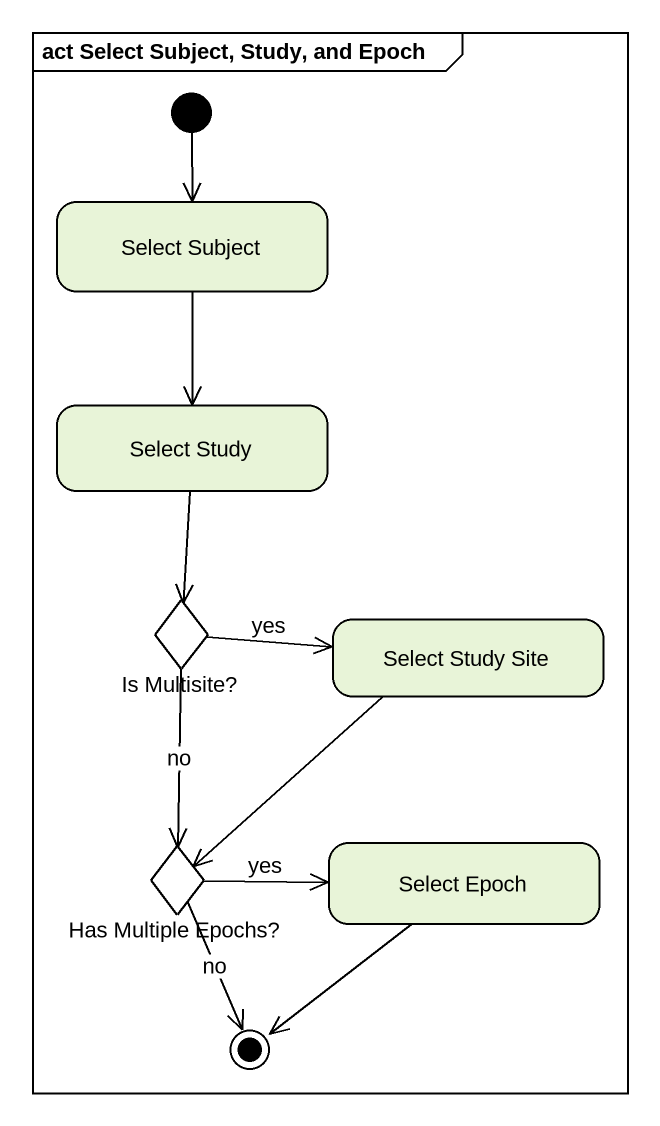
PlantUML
@startuml
mainframe act Select Subject, Study, and Epoch
hide empty description
state "Select Subject" as Select_Subject
state "Select Study" as Select_Study
state "Is Multisite?" as Is_Multisite <<choice>>
state "Select Study Site" as Select_Study_Site
state "Has Multiple Epochs?" as Has_Multiple_Epochs <<choice>>
state "Select Epoch" as Select_Epoch
[*] --> Select_Subject
Select_Subject --> Select_Study
Select_Study --> Is_Multisite
Is_Multisite -right-> Select_Study_Site : yes
Is_Multisite --> Has_Multiple_Epochs : no
Select_Study_Site --> Has_Multiple_Epochs
Has_Multiple_Epochs -right-> Select_Epoch : yes
Has_Multiple_Epochs --> [*] : no
Select_Epoch --> [*]
@enduml
